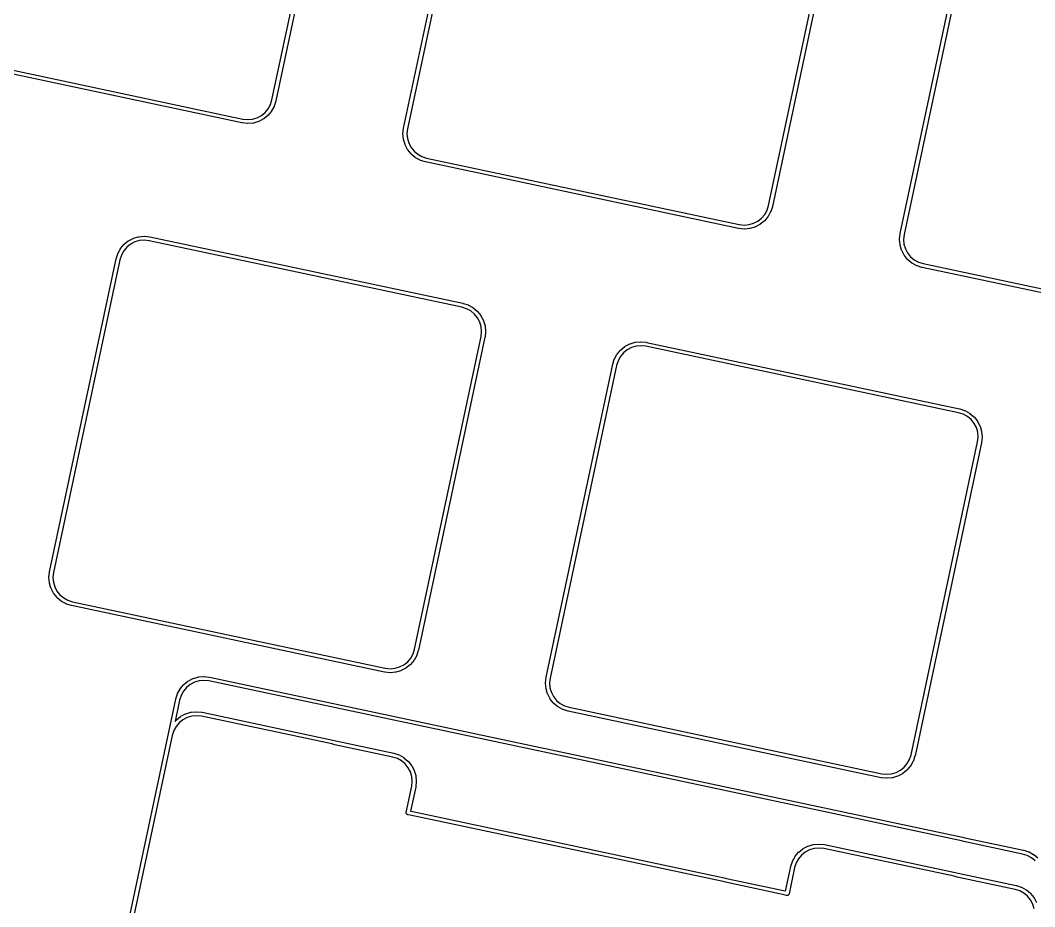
# Model space of a CAD drawing. Extents: x 18 to 369, y 6 to 139.
# Drawn here: x 125.67 to 163.74, y 37.8 to 71.07 of the extents above; entities that cross this region are included whole.
import ezdxf

# ---------------------------------------------------------------- set-up
doc = ezdxf.new("R2010")
doc.units = 0
doc.layers.add('BLACK', color=7, linetype='CONTINUOUS')

msp = doc.modelspace()

# ---------------------------------------------------------------- linework, layer by layer
at = {"layer": 'BLACK', "linetype": 'CONTINUOUS'}
for p, q in [((135.114, 68.0786), (137.608, 79.813)), ((137.756, 79.7851), (135.259, 68.0402)), ((140.052, 67.0214), (142.549, 78.7664)), ((142.694, 78.728), (140.2, 66.9941)), ((153.748, 64.1179), (156.242, 75.852)), ((156.39, 75.8244), (153.893, 64.0795)), ((158.686, 63.0607), (161.183, 74.8056)), ((161.328, 74.7673), (158.834, 63.0334)), ((133.989, 67.215), (122.244, 69.7115)), ((122.282, 69.8567), (134.016, 67.3625)), ((134.972, 67.7449), (135.059, 67.903)), ((135.059, 67.903), (135.114, 68.0786)), ((135.194, 67.8372), (135.1, 67.6662)), ((135.196, 67.8434), (135.194, 67.8372)), ((135.199, 67.8497), (135.196, 67.8434)), ((135.256, 68.0296), (135.199, 67.8507)), ((135.199, 67.8507), (135.199, 67.8507)), ((135.199, 67.8507), (135.199, 67.8506)), ((135.199, 67.8506), (135.199, 67.8497)), ((135.259, 68.0402), (135.256, 68.0296)), ((135.256, 68.0296), (135.256, 68.0296)), ((134.382, 67.359), (134.555, 67.41)), ((134.555, 67.41), (134.715, 67.4936)), ((134.715, 67.4936), (134.856, 67.6066)), ((134.955, 67.4944), (134.803, 67.3721)), ((134.856, 67.6066), (134.972, 67.7449)), ((134.96, 67.4991), (134.955, 67.4944)), ((134.965, 67.5038), (134.96, 67.4991)), ((134.966, 67.5046), (134.965, 67.5038)), ((135.091, 67.6541), (134.966, 67.5046)), ((134.966, 67.5046), (134.966, 67.5046)), ((134.966, 67.5046), (134.966, 67.5046)), ((135.095, 67.6597), (135.091, 67.6541)), ((135.099, 67.6653), (135.095, 67.6597)), ((135.1, 67.6662), (135.099, 67.6653)), ((135.1, 67.6662), (135.1, 67.6662)), ((135.1, 67.6662), (135.1, 67.6662)), ((133.992, 67.2143), (133.989, 67.215)), ((133.989, 67.215), (133.989, 67.215)), ((133.996, 67.2139), (133.992, 67.2143)), ((133.999, 67.2132), (133.996, 67.2139)), ((134, 67.2131), (133.999, 67.2132)), ((134.194, 67.1927), (134, 67.2131)), ((134.016, 67.3625), (134.019, 67.3619)), ((134.019, 67.3619), (134.202, 67.3427)), ((134.201, 67.1927), (134.194, 67.1927)), ((134.207, 67.1925), (134.201, 67.1927)), ((134.202, 67.3427), (134.382, 67.359)), ((134.208, 67.1926), (134.207, 67.1925)), ((134.209, 67.1926), (134.208, 67.1926)), ((134.403, 67.2103), (134.209, 67.1926)), ((134.209, 67.1926), (134.209, 67.1926)), ((134.41, 67.2116), (134.403, 67.2103)), ((134.416, 67.2127), (134.41, 67.2116)), ((134.417, 67.213), (134.416, 67.2127)), ((134.604, 67.2681), (134.417, 67.213)), ((134.417, 67.213), (134.417, 67.213)), ((134.611, 67.2707), (134.604, 67.2681)), ((134.617, 67.2731), (134.611, 67.2707)), ((134.618, 67.2736), (134.617, 67.2731)), ((134.791, 67.364), (134.618, 67.2736)), ((134.618, 67.2736), (134.618, 67.2736)), ((134.618, 67.2736), (134.618, 67.2736)), ((134.797, 67.3678), (134.791, 67.364)), ((134.802, 67.3714), (134.797, 67.3678)), ((134.803, 67.3721), (134.802, 67.3714)), ((134.803, 67.3721), (134.803, 67.3721)), ((134.803, 67.3721), (134.803, 67.3721)), ((140.03, 66.8163), (140.05, 67.0104)), ((140.05, 67.0104), (140.051, 67.0115)), ((140.051, 67.0147), (140.052, 67.0179)), ((140.051, 67.0115), (140.051, 67.0147)), ((140.052, 67.0213), (140.052, 67.0214)), ((140.052, 67.0179), (140.052, 67.0213)), ((140.03, 66.8095), (140.03, 66.8163)), ((140.03, 66.8027), (140.03, 66.8095)), ((140.03, 66.8017), (140.03, 66.8027)), ((140.048, 66.6073), (140.03, 66.8017)), ((140.03, 66.8017), (140.03, 66.8017)), ((140.03, 66.8017), (140.03, 66.8017)), ((140.199, 66.991), (140.18, 66.8079)), ((140.18, 66.8079), (140.196, 66.6282)), ((140.196, 66.6282), (140.247, 66.4551)), ((140.2, 66.9941), (140.199, 66.991)), ((140.2, 66.9941), (140.2, 66.9941)), ((140.049, 66.6006), (140.048, 66.6073)), ((140.05, 66.5939), (140.049, 66.6006)), ((140.05, 66.5929), (140.05, 66.5939)), ((140.106, 66.4057), (140.05, 66.5929)), ((140.05, 66.5929), (140.05, 66.5929)), ((140.05, 66.5929), (140.05, 66.5929)), ((140.108, 66.3994), (140.106, 66.4057)), ((140.111, 66.3931), (140.108, 66.3994)), ((140.111, 66.3921), (140.111, 66.3931)), ((140.201, 66.2192), (140.111, 66.3921)), ((140.111, 66.3921), (140.111, 66.3921)), ((140.111, 66.3921), (140.111, 66.3921)), ((140.247, 66.4551), (140.331, 66.2952)), ((140.331, 66.2952), (140.444, 66.1546)), ((140.205, 66.2135), (140.201, 66.2192)), ((140.209, 66.2078), (140.205, 66.2135)), ((140.209, 66.2069), (140.209, 66.2078)), ((140.332, 66.0548), (140.209, 66.2069)), ((140.209, 66.2069), (140.209, 66.2069)), ((140.209, 66.2069), (140.209, 66.2069)), ((140.336, 66.05), (140.332, 66.0548)), ((140.341, 66.0451), (140.336, 66.05)), ((140.342, 66.0444), (140.341, 66.0451)), ((140.491, 65.9189), (140.342, 66.0444)), ((140.342, 66.0444), (140.342, 66.0444)), ((140.342, 66.0444), (140.342, 66.0444)), ((140.444, 66.1546), (140.582, 66.0386)), ((140.497, 65.9151), (140.491, 65.9189)), ((140.503, 65.9112), (140.497, 65.9151)), ((140.504, 65.9107), (140.503, 65.9112)), ((140.675, 65.8166), (140.504, 65.9107)), ((140.504, 65.9107), (140.504, 65.9107)), ((140.504, 65.9107), (140.504, 65.9107)), ((140.582, 66.0386), (140.74, 65.9516)), ((140.74, 65.9516), (140.916, 65.896)), ((140.916, 65.896), (152.65, 63.4018)), ((140.681, 65.814), (140.675, 65.8166)), ((140.687, 65.8112), (140.681, 65.814)), ((140.688, 65.8109), (140.687, 65.8112)), ((140.874, 65.7519), (140.688, 65.8109)), ((140.688, 65.8109), (140.688, 65.8109)), ((140.688, 65.8109), (140.688, 65.8109)), ((140.874, 65.7518), (140.874, 65.7519)), ((140.878, 65.7508), (140.874, 65.7518)), ((152.622, 63.2543), (140.878, 65.7508)), ((153.692, 63.9423), (153.748, 64.1179)), ((153.89, 64.0689), (153.833, 63.8899)), ((153.893, 64.0795), (153.89, 64.0689)), ((153.89, 64.0689), (153.89, 64.0689)), ((153.349, 63.5329), (153.489, 63.6459)), ((153.489, 63.6459), (153.605, 63.7842)), ((153.725, 63.6934), (153.6, 63.5439)), ((153.605, 63.7842), (153.692, 63.9423)), ((153.729, 63.699), (153.725, 63.6934)), ((153.733, 63.7045), (153.729, 63.699)), ((153.827, 63.8765), (153.733, 63.7055)), ((153.733, 63.7055), (153.733, 63.7045)), ((153.83, 63.8827), (153.827, 63.8765)), ((153.833, 63.8889), (153.83, 63.8827)), ((153.833, 63.8899), (153.833, 63.8899)), ((153.833, 63.8899), (153.833, 63.8899)), ((153.833, 63.8899), (153.833, 63.8889)), ((152.623, 63.2543), (152.622, 63.2543)), ((152.626, 63.2536), (152.623, 63.2543)), ((152.629, 63.2532), (152.626, 63.2536)), ((152.632, 63.2525), (152.629, 63.2532)), ((152.633, 63.2524), (152.632, 63.2525)), ((152.828, 63.232), (152.633, 63.2524)), ((152.65, 63.4018), (152.653, 63.4012)), ((152.653, 63.4012), (152.836, 63.3819)), ((152.834, 63.2319), (152.828, 63.232)), ((152.841, 63.2318), (152.834, 63.2319)), ((152.836, 63.3819), (153.016, 63.3983)), ((152.842, 63.2319), (152.841, 63.2318)), ((153.037, 63.2496), (152.842, 63.2319)), ((152.842, 63.2319), (152.842, 63.2319)), ((152.842, 63.2319), (152.842, 63.2319)), ((153.016, 63.3983), (153.189, 63.4492)), ((153.043, 63.2509), (153.037, 63.2496)), ((153.05, 63.252), (153.043, 63.2509)), ((153.051, 63.2523), (153.05, 63.252)), ((153.238, 63.3074), (153.051, 63.2523)), ((153.051, 63.2523), (153.051, 63.2523)), ((153.189, 63.4492), (153.349, 63.5329)), ((153.245, 63.31), (153.238, 63.3074)), ((153.251, 63.3124), (153.245, 63.31)), ((153.252, 63.3129), (153.251, 63.3124)), ((153.425, 63.4033), (153.252, 63.3129)), ((153.252, 63.3129), (153.252, 63.3129)), ((153.252, 63.3129), (153.252, 63.3129)), ((153.43, 63.407), (153.425, 63.4033)), ((153.436, 63.4107), (153.43, 63.407)), ((153.437, 63.4113), (153.436, 63.4107)), ((153.589, 63.5336), (153.437, 63.4113)), ((153.437, 63.4113), (153.437, 63.4113)), ((153.437, 63.4113), (153.437, 63.4113)), ((153.594, 63.5384), (153.589, 63.5336)), ((153.599, 63.5431), (153.594, 63.5384)), ((153.6, 63.5439), (153.599, 63.5431)), ((153.6, 63.5439), (153.6, 63.5439)), ((153.6, 63.5439), (153.6, 63.5439)), ((129.734, 62.7932), (129.907, 62.8836)), ((129.907, 62.8841), (129.914, 62.8866)), ((129.907, 62.8836), (129.907, 62.8841)), ((129.907, 62.8836), (129.907, 62.8836)), ((129.907, 62.8836), (129.907, 62.8836)), ((129.914, 62.8866), (129.92, 62.8891)), ((129.92, 62.8891), (130.107, 62.9442)), ((130.107, 62.9442), (130.108, 62.9445)), ((130.107, 62.9442), (130.107, 62.9442)), ((130.108, 62.9445), (130.115, 62.9457)), ((130.115, 62.9457), (130.122, 62.947)), ((130.122, 62.947), (130.316, 62.9647)), ((130.322, 62.8146), (130.143, 62.7983)), ((130.316, 62.9647), (130.316, 62.9647)), ((130.316, 62.9647), (130.316, 62.9647)), ((130.316, 62.9647), (130.317, 62.9647)), ((130.317, 62.9647), (130.324, 62.9646)), ((130.505, 62.7954), (130.322, 62.8146)), ((130.324, 62.9646), (130.331, 62.9646)), ((130.331, 62.9646), (130.525, 62.9442)), ((130.525, 62.9442), (130.526, 62.944)), ((130.526, 62.944), (130.529, 62.9433)), ((130.529, 62.9433), (130.532, 62.943)), ((130.532, 62.943), (130.536, 62.9423)), ((130.536, 62.9423), (130.536, 62.9423)), ((130.536, 62.9423), (142.281, 60.4458)), ((158.664, 62.8556), (158.684, 63.0497)), ((158.664, 62.8488), (158.664, 62.8556)), ((158.664, 62.842), (158.664, 62.8488)), ((158.664, 62.841), (158.664, 62.842)), ((158.681, 62.6466), (158.664, 62.841)), ((158.664, 62.841), (158.664, 62.841)), ((158.664, 62.841), (158.664, 62.841)), ((158.684, 63.0507), (158.685, 63.0539)), ((158.684, 63.0497), (158.684, 63.0507)), ((158.685, 63.0572), (158.686, 63.0606)), ((158.685, 63.0539), (158.685, 63.0572)), ((158.686, 63.0606), (158.686, 63.0607)), ((158.833, 63.0302), (158.814, 62.8472)), ((158.814, 62.8472), (158.83, 62.6675)), ((158.834, 63.0334), (158.833, 63.0302)), ((158.834, 63.0334), (158.834, 63.0334)), ((129.331, 62.3201), (129.425, 62.4911)), ((129.425, 62.4911), (129.426, 62.492)), ((129.426, 62.492), (129.429, 62.4976)), ((129.429, 62.4976), (129.433, 62.5032)), ((129.433, 62.5032), (129.559, 62.6527)), ((129.669, 62.5506), (129.553, 62.4124)), ((129.559, 62.6535), (129.564, 62.6581)), ((129.559, 62.6527), (129.559, 62.6535)), ((129.564, 62.6581), (129.569, 62.6629)), ((129.569, 62.6629), (129.721, 62.7852)), ((129.81, 62.6637), (129.669, 62.5506)), ((129.721, 62.7852), (129.722, 62.7859)), ((129.721, 62.7852), (129.721, 62.7852)), ((129.721, 62.7852), (129.721, 62.7852)), ((129.722, 62.7859), (129.728, 62.7895)), ((129.728, 62.7895), (129.734, 62.7932)), ((129.969, 62.7473), (129.81, 62.6637)), ((130.143, 62.7983), (129.969, 62.7473)), ((130.508, 62.7947), (130.505, 62.7954)), ((142.242, 60.3006), (130.508, 62.7947)), ((158.683, 62.6399), (158.681, 62.6466)), ((158.684, 62.6332), (158.683, 62.6399)), ((158.684, 62.6322), (158.684, 62.6332)), ((158.739, 62.445), (158.684, 62.6322)), ((158.684, 62.6322), (158.684, 62.6322)), ((158.684, 62.6322), (158.684, 62.6322)), ((158.742, 62.4387), (158.739, 62.445)), ((158.744, 62.4324), (158.742, 62.4387)), ((158.745, 62.4314), (158.744, 62.4324)), ((158.835, 62.2585), (158.745, 62.4314)), ((158.745, 62.4314), (158.745, 62.4314)), ((158.745, 62.4314), (158.745, 62.4314)), ((158.83, 62.6675), (158.881, 62.4944)), ((158.881, 62.4944), (158.965, 62.3345)), ((126.769, 50.3721), (129.265, 62.1171)), ((129.41, 62.0788), (126.916, 50.3448)), ((129.265, 62.1171), (129.266, 62.1205)), ((129.266, 62.1206), (129.325, 62.3066)), ((129.266, 62.1205), (129.266, 62.1206)), ((129.325, 62.3066), (129.326, 62.3076)), ((129.325, 62.3066), (129.325, 62.3066)), ((129.325, 62.3066), (129.325, 62.3066)), ((129.326, 62.3076), (129.328, 62.3138)), ((129.328, 62.3138), (129.331, 62.3201)), ((129.466, 62.2542), (129.41, 62.0788)), ((129.553, 62.4124), (129.466, 62.2542)), ((158.839, 62.2528), (158.835, 62.2585)), ((158.842, 62.247), (158.839, 62.2528)), ((158.843, 62.2462), (158.842, 62.247)), ((158.965, 62.0941), (158.843, 62.2462)), ((158.843, 62.2462), (158.843, 62.2462)), ((158.843, 62.2462), (158.843, 62.2462)), ((158.965, 62.3345), (159.078, 62.1938)), ((158.97, 62.0893), (158.965, 62.0941)), ((158.975, 62.0843), (158.97, 62.0893)), ((158.976, 62.0837), (158.975, 62.0843)), ((159.125, 61.9582), (158.976, 62.0837)), ((159.078, 62.1938), (159.216, 62.0778)), ((159.216, 62.0778), (159.374, 61.9909)), ((159.131, 61.9544), (159.125, 61.9582)), ((159.136, 61.9505), (159.131, 61.9544)), ((159.137, 61.9499), (159.136, 61.9505)), ((159.308, 61.8559), (159.137, 61.9499)), ((159.137, 61.9499), (159.137, 61.9499)), ((159.137, 61.9499), (159.137, 61.9499)), ((159.315, 61.8532), (159.308, 61.8559)), ((159.321, 61.8505), (159.315, 61.8532)), ((159.322, 61.8502), (159.321, 61.8505)), ((159.501, 61.7934), (159.322, 61.8502)), ((159.322, 61.8502), (159.322, 61.8502)), ((159.322, 61.8502), (159.322, 61.8502)), ((159.374, 61.9909), (159.55, 61.9352)), ((159.511, 61.79), (159.501, 61.7934)), ((159.501, 61.7934), (159.501, 61.7934)), ((171.256, 59.2936), (159.511, 61.79)), ((159.55, 61.9352), (171.284, 59.441)), ((142.418, 60.2449), (142.242, 60.3006)), ((142.281, 60.4458), (142.29, 60.4427)), ((142.29, 60.4427), (142.47, 60.3857)), ((142.576, 60.158), (142.418, 60.2449)), ((142.47, 60.3857), (142.47, 60.3857)), ((142.47, 60.3857), (142.47, 60.3857)), ((142.47, 60.3857), (142.471, 60.3853)), ((142.471, 60.3853), (142.477, 60.3826)), ((142.477, 60.3826), (142.484, 60.3799)), ((142.484, 60.3799), (142.655, 60.2859)), ((142.714, 60.042), (142.576, 60.158)), ((142.655, 60.2859), (142.656, 60.2854)), ((142.656, 60.2854), (142.661, 60.2814)), ((142.661, 60.2814), (142.667, 60.2776)), ((142.667, 60.2776), (142.816, 60.1522)), ((142.816, 60.1522), (142.816, 60.1522)), ((142.816, 60.1522), (142.816, 60.1522)), ((142.816, 60.1522), (142.817, 60.1515)), ((142.817, 60.1515), (142.822, 60.1465)), ((142.822, 60.1465), (142.827, 60.1417)), ((142.827, 59.9013), (142.714, 60.042)), ((142.827, 60.1417), (142.949, 59.9896)), ((142.911, 59.7414), (142.827, 59.9013)), ((142.949, 59.9896), (142.949, 59.9896)), ((142.949, 59.9896), (142.949, 59.9896)), ((142.949, 59.9896), (142.95, 59.9888)), ((142.95, 59.9888), (142.953, 59.983)), ((142.953, 59.983), (142.957, 59.9774)), ((142.957, 59.9774), (143.047, 59.8044)), ((143.047, 59.8044), (143.047, 59.8044)), ((143.047, 59.8044), (143.047, 59.8044)), ((143.047, 59.8044), (143.048, 59.8035)), ((143.048, 59.8035), (143.05, 59.7972)), ((143.05, 59.7972), (143.053, 59.7908)), ((143.053, 59.7908), (143.108, 59.6036)), ((142.962, 59.5683), (142.911, 59.7414)), ((142.959, 59.2056), (142.978, 59.3886)), ((142.978, 59.3886), (142.962, 59.5683)), ((143.108, 59.6036), (143.108, 59.6036)), ((143.108, 59.6036), (143.108, 59.6036)), ((143.108, 59.6036), (143.108, 59.6026)), ((143.108, 59.6026), (143.109, 59.5959)), ((143.109, 59.5959), (143.111, 59.5892)), ((143.111, 59.5892), (143.128, 59.3949)), ((143.128, 59.3949), (143.128, 59.3949)), ((143.128, 59.3949), (143.128, 59.3948)), ((143.128, 59.3948), (143.128, 59.3938)), ((143.128, 59.3938), (143.128, 59.387)), ((143.128, 59.387), (143.128, 59.3802)), ((140.464, 47.4687), (142.958, 59.2027)), ((143.106, 59.1751), (140.609, 47.4302)), ((142.958, 59.2027), (142.959, 59.2056)), ((143.107, 59.1786), (143.106, 59.1753)), ((143.106, 59.1753), (143.106, 59.1751)), ((143.108, 59.1851), (143.107, 59.1819)), ((143.107, 59.1819), (143.107, 59.1786)), ((143.128, 59.3802), (143.108, 59.1861)), ((143.108, 59.1861), (143.108, 59.1851)), ((148.755, 58.9862), (148.95, 59.0039)), ((148.95, 59.0039), (148.951, 59.004)), ((148.95, 59.0039), (148.95, 59.0039)), ((148.95, 59.0039), (148.95, 59.0039)), ((148.951, 59.004), (148.958, 59.0039)), ((148.958, 59.0039), (148.964, 59.0038)), ((148.964, 59.0038), (149.158, 58.9834)), ((148.067, 58.5424), (148.192, 58.6919)), ((148.192, 58.6919), (148.193, 58.6927)), ((148.193, 58.6927), (148.198, 58.6974)), ((148.198, 58.6974), (148.203, 58.7022)), ((148.203, 58.7022), (148.355, 58.8245)), ((148.443, 58.703), (148.303, 58.5899)), ((148.355, 58.8245), (148.356, 58.8251)), ((148.355, 58.8245), (148.355, 58.8245)), ((148.355, 58.8245), (148.355, 58.8245)), ((148.356, 58.8251), (148.362, 58.8288)), ((148.362, 58.8288), (148.367, 58.8325)), ((148.367, 58.8325), (148.54, 58.9229)), ((148.603, 58.7866), (148.443, 58.703)), ((148.54, 58.9229), (148.541, 58.9234)), ((148.541, 58.9234), (148.548, 58.9259)), ((148.548, 58.9259), (148.554, 58.9284)), ((148.554, 58.9284), (148.741, 58.9835)), ((148.776, 58.8375), (148.603, 58.7866)), ((148.741, 58.9835), (148.742, 58.9838)), ((148.742, 58.9838), (148.749, 58.985)), ((148.749, 58.985), (148.755, 58.9862)), ((148.956, 58.8539), (148.776, 58.8375)), ((149.139, 58.8347), (148.956, 58.8539)), ((149.142, 58.834), (149.139, 58.8347)), ((160.876, 56.3399), (149.142, 58.834)), ((149.158, 58.9834), (149.16, 58.9833)), ((149.16, 58.9833), (149.163, 58.9826)), ((149.163, 58.9826), (149.166, 58.9823)), ((149.166, 58.9823), (149.169, 58.9816)), ((149.169, 58.9816), (149.169, 58.9815)), ((149.169, 58.9815), (160.914, 56.4851)), ((147.902, 58.167), (147.959, 58.3459)), ((147.959, 58.3469), (147.962, 58.3531)), ((147.959, 58.3459), (147.959, 58.3469)), ((147.959, 58.3459), (147.959, 58.3459)), ((147.959, 58.3459), (147.959, 58.3459)), ((147.962, 58.3531), (147.965, 58.3593)), ((147.965, 58.3593), (148.059, 58.5304)), ((148.1, 58.2935), (148.044, 58.1179)), ((148.059, 58.5313), (148.063, 58.5368)), ((148.059, 58.5304), (148.059, 58.5313)), ((148.059, 58.5304), (148.059, 58.5304)), ((148.059, 58.5304), (148.059, 58.5304)), ((148.063, 58.5368), (148.067, 58.5424)), ((148.187, 58.4517), (148.1, 58.2935)), ((148.303, 58.5899), (148.187, 58.4517)), ((145.402, 46.4114), (147.899, 58.1564)), ((148.044, 58.1179), (145.55, 46.3841)), ((147.899, 58.1564), (147.902, 58.1669)), ((147.902, 58.1669), (147.902, 58.167)), ((161.052, 56.2842), (160.876, 56.3399)), ((160.914, 56.4851), (160.925, 56.4817)), ((160.925, 56.4817), (160.925, 56.4817)), ((160.925, 56.4817), (161.104, 56.425)), ((161.104, 56.425), (161.105, 56.4246)), ((161.105, 56.4246), (161.111, 56.4219)), ((161.111, 56.4219), (161.117, 56.4192)), ((161.117, 56.4192), (161.288, 56.3252)), ((161.21, 56.1973), (161.052, 56.2842)), ((161.348, 56.0813), (161.21, 56.1973)), ((161.288, 56.3252), (161.288, 56.3252)), ((161.288, 56.3252), (161.288, 56.3252)), ((161.288, 56.3252), (161.289, 56.3247)), ((161.289, 56.3247), (161.295, 56.3208)), ((161.295, 56.3208), (161.301, 56.3169)), ((161.301, 56.3169), (161.45, 56.1914)), ((161.461, 55.9406), (161.348, 56.0813)), ((161.45, 56.1914), (161.451, 56.1908)), ((161.451, 56.1908), (161.456, 56.1859)), ((161.456, 56.1859), (161.46, 56.181)), ((161.46, 56.181), (161.583, 56.0289)), ((161.583, 56.0289), (161.583, 56.0289)), ((161.583, 56.0289), (161.583, 56.0289)), ((161.583, 56.0289), (161.583, 56.0281)), ((161.583, 56.0281), (161.587, 56.0223)), ((161.587, 56.0223), (161.591, 56.0166)), ((161.591, 56.0166), (161.681, 55.8437)), ((161.545, 55.7807), (161.461, 55.9406)), ((161.596, 55.6076), (161.545, 55.7807)), ((161.612, 55.4279), (161.596, 55.6076)), ((161.681, 55.8437), (161.681, 55.8437)), ((161.681, 55.8437), (161.681, 55.8437)), ((161.681, 55.8437), (161.681, 55.8428)), ((161.681, 55.8428), (161.684, 55.8364)), ((161.684, 55.8364), (161.686, 55.8301)), ((161.686, 55.8301), (161.742, 55.6429)), ((161.742, 55.6429), (161.742, 55.6429)), ((161.742, 55.6429), (161.742, 55.6429)), ((161.742, 55.6429), (161.742, 55.6419)), ((161.742, 55.6419), (161.743, 55.6352)), ((161.743, 55.6352), (161.744, 55.6285)), ((161.744, 55.6285), (161.762, 55.4342)), ((159.098, 43.5078), (161.592, 55.242)), ((161.74, 55.2144), (159.243, 43.4695)), ((161.592, 55.242), (161.593, 55.2449)), ((161.593, 55.2449), (161.612, 55.4279)), ((161.741, 55.2212), (161.74, 55.2179)), ((161.74, 55.2179), (161.74, 55.2145)), ((161.74, 55.2145), (161.74, 55.2144)), ((161.742, 55.2254), (161.741, 55.2244)), ((161.741, 55.2244), (161.741, 55.2212)), ((161.762, 55.4195), (161.742, 55.2254)), ((161.762, 55.4342), (161.762, 55.4341)), ((161.762, 55.4341), (161.762, 55.4341)), ((161.762, 55.4341), (161.762, 55.4331)), ((161.762, 55.4331), (161.762, 55.4263)), ((161.762, 55.4263), (161.762, 55.4195)), ((126.746, 50.167), (126.767, 50.3611)), ((126.767, 50.3622), (126.768, 50.3654)), ((126.767, 50.3611), (126.767, 50.3622)), ((126.768, 50.3686), (126.769, 50.372)), ((126.768, 50.3654), (126.768, 50.3686)), ((126.769, 50.372), (126.769, 50.3721)), ((126.916, 50.3417), (126.896, 50.1587)), ((126.916, 50.3448), (126.916, 50.3448)), ((126.916, 50.3448), (126.916, 50.3417)), ((126.746, 50.1602), (126.746, 50.167)), ((126.746, 50.1534), (126.746, 50.1602)), ((126.746, 50.1524), (126.746, 50.1534)), ((126.764, 49.958), (126.746, 50.1524)), ((126.746, 50.1524), (126.746, 50.1524)), ((126.746, 50.1524), (126.746, 50.1524)), ((126.765, 49.9514), (126.764, 49.958)), ((126.766, 49.9447), (126.765, 49.9514)), ((126.767, 49.9437), (126.766, 49.9447)), ((126.822, 49.7564), (126.767, 49.9437)), ((126.896, 50.1587), (126.913, 49.979)), ((126.913, 49.979), (126.964, 49.8058)), ((126.824, 49.7501), (126.822, 49.7564)), ((126.827, 49.7438), (126.824, 49.7501)), ((126.827, 49.7429), (126.827, 49.7438)), ((126.918, 49.5699), (126.827, 49.7429)), ((126.827, 49.7429), (126.827, 49.7429)), ((126.827, 49.7429), (126.827, 49.7429)), ((126.921, 49.5642), (126.918, 49.5699)), ((126.925, 49.5585), (126.921, 49.5642)), ((126.926, 49.5577), (126.925, 49.5585)), ((126.926, 49.5576), (126.926, 49.5577)), ((126.926, 49.5577), (126.926, 49.5577)), ((127.048, 49.4056), (126.926, 49.5576)), ((126.964, 49.8058), (127.047, 49.6459)), ((127.047, 49.6459), (127.16, 49.5053)), ((127.16, 49.5053), (127.299, 49.3893)), ((127.053, 49.4007), (127.048, 49.4056)), ((127.057, 49.3958), (127.053, 49.4007)), ((127.058, 49.3951), (127.057, 49.3958)), ((127.208, 49.2696), (127.058, 49.3951)), ((127.058, 49.3951), (127.058, 49.3951)), ((127.058, 49.3951), (127.058, 49.3951)), ((127.213, 49.2658), (127.208, 49.2696)), ((127.219, 49.2619), (127.213, 49.2658)), ((127.22, 49.2614), (127.219, 49.2619)), ((127.391, 49.1674), (127.22, 49.2614)), ((127.22, 49.2614), (127.22, 49.2614)), ((127.22, 49.2614), (127.22, 49.2614)), ((127.299, 49.3893), (127.457, 49.3023)), ((127.397, 49.1647), (127.391, 49.1674)), ((127.403, 49.1619), (127.397, 49.1647)), ((127.404, 49.1616), (127.403, 49.1619)), ((127.59, 49.1026), (127.404, 49.1616)), ((127.404, 49.1616), (127.404, 49.1616)), ((127.404, 49.1616), (127.404, 49.1616)), ((127.457, 49.3023), (127.632, 49.2467)), ((127.632, 49.2467), (139.366, 46.7525)), ((127.594, 49.1015), (127.59, 49.1026)), ((127.59, 49.1026), (127.59, 49.1026)), ((139.339, 46.605), (127.594, 49.1015)), ((140.322, 47.1349), (140.409, 47.293)), ((140.409, 47.293), (140.464, 47.4687)), ((140.544, 47.2272), (140.45, 47.0562)), ((140.546, 47.2335), (140.544, 47.2272)), ((140.549, 47.2397), (140.546, 47.2335)), ((140.606, 47.4196), (140.549, 47.2407)), ((140.549, 47.2407), (140.549, 47.2407)), ((140.549, 47.2407), (140.549, 47.2406)), ((140.549, 47.2406), (140.549, 47.2397)), ((140.609, 47.4302), (140.606, 47.4196)), ((140.606, 47.4196), (140.606, 47.4196)), ((139.905, 46.8), (140.065, 46.8836)), ((140.065, 46.8836), (140.206, 46.9967)), ((140.305, 46.8844), (140.153, 46.7621)), ((140.206, 46.9967), (140.322, 47.1349)), ((140.31, 46.8891), (140.305, 46.8844)), ((140.315, 46.8938), (140.31, 46.8891)), ((140.316, 46.8946), (140.315, 46.8938)), ((140.441, 47.0441), (140.316, 46.8946)), ((140.316, 46.8946), (140.316, 46.8946)), ((140.316, 46.8946), (140.316, 46.8946)), ((140.445, 47.0497), (140.441, 47.0441)), ((140.449, 47.0553), (140.445, 47.0497)), ((140.45, 47.0562), (140.449, 47.0553)), ((140.45, 47.0562), (140.45, 47.0562)), ((140.45, 47.0562), (140.45, 47.0562)), ((132.36, 46.4254), (132.555, 46.443)), ((132.555, 46.443), (132.556, 46.4431)), ((132.555, 46.443), (132.555, 46.443)), ((132.555, 46.443), (132.555, 46.443)), ((132.556, 46.4431), (132.563, 46.443)), ((132.563, 46.443), (132.569, 46.4429)), ((132.569, 46.4429), (132.764, 46.4225)), ((139.342, 46.6043), (139.339, 46.605)), ((139.339, 46.605), (139.339, 46.605)), ((139.346, 46.6039), (139.342, 46.6043)), ((139.349, 46.6032), (139.346, 46.6039)), ((139.35, 46.6031), (139.349, 46.6032)), ((139.544, 46.5827), (139.35, 46.6031)), ((139.366, 46.7525), (139.369, 46.7519)), ((139.369, 46.7519), (139.552, 46.7327)), ((139.551, 46.5827), (139.544, 46.5827)), ((139.557, 46.5825), (139.551, 46.5827)), ((139.552, 46.7327), (139.732, 46.749)), ((139.559, 46.5826), (139.557, 46.5825)), ((139.753, 46.6003), (139.559, 46.5826)), ((139.559, 46.5826), (139.559, 46.5826)), ((139.559, 46.5826), (139.559, 46.5826)), ((139.732, 46.749), (139.905, 46.8)), ((139.76, 46.6016), (139.753, 46.6003)), ((139.766, 46.6028), (139.76, 46.6016)), ((139.767, 46.603), (139.766, 46.6028)), ((139.954, 46.6581), (139.767, 46.603)), ((139.767, 46.603), (139.767, 46.603)), ((139.767, 46.603), (139.767, 46.603)), ((139.961, 46.6607), (139.954, 46.6581)), ((139.967, 46.6632), (139.961, 46.6607)), ((139.968, 46.6636), (139.967, 46.6632)), ((140.141, 46.7541), (139.968, 46.6636)), ((139.968, 46.6636), (139.968, 46.6636)), ((139.968, 46.6636), (139.968, 46.6636)), ((140.147, 46.7578), (140.141, 46.7541)), ((140.152, 46.7614), (140.147, 46.7578)), ((140.153, 46.7621), (140.152, 46.7614)), ((140.153, 46.7621), (140.153, 46.7621)), ((140.153, 46.7621), (140.153, 46.7621)), ((131.672, 45.9816), (131.797, 46.1311)), ((131.797, 46.1311), (131.798, 46.1319)), ((131.798, 46.1319), (131.803, 46.1365)), ((131.803, 46.1365), (131.808, 46.1413)), ((131.808, 46.1413), (131.96, 46.2636)), ((132.048, 46.1421), (131.908, 46.029)), ((131.96, 46.2636), (131.961, 46.2642)), ((131.961, 46.2642), (131.967, 46.2679)), ((131.967, 46.2679), (131.972, 46.2716)), ((131.972, 46.2716), (132.145, 46.362)), ((132.208, 46.2257), (132.048, 46.1421)), ((132.145, 46.362), (132.146, 46.3625)), ((132.146, 46.3625), (132.153, 46.365)), ((132.153, 46.365), (132.159, 46.3675)), ((132.159, 46.3675), (132.346, 46.4226)), ((132.381, 46.2766), (132.208, 46.2257)), ((132.346, 46.4226), (132.347, 46.4229)), ((132.346, 46.4226), (132.346, 46.4226)), ((132.346, 46.4226), (132.346, 46.4226)), ((132.347, 46.4229), (132.354, 46.4241)), ((132.354, 46.4241), (132.36, 46.4254)), ((132.561, 46.293), (132.381, 46.2766)), ((132.744, 46.2738), (132.561, 46.293)), ((132.747, 46.2731), (132.744, 46.2738)), ((160.99, 40.2699), (132.747, 46.2731)), ((132.747, 46.2731), (132.747, 46.2731)), ((132.764, 46.4225), (132.765, 46.4224)), ((132.765, 46.4224), (132.768, 46.4217)), ((132.768, 46.4217), (132.771, 46.4214)), ((132.771, 46.4214), (132.774, 46.4207)), ((132.774, 46.4207), (132.775, 46.4207)), ((132.775, 46.4207), (161.027, 40.4155)), ((145.38, 46.2063), (145.4, 46.4004)), ((145.38, 46.1995), (145.38, 46.2063)), ((145.38, 46.1927), (145.38, 46.1995)), ((145.38, 46.1917), (145.38, 46.1927)), ((145.398, 45.9973), (145.38, 46.1917)), ((145.38, 46.1917), (145.38, 46.1917)), ((145.38, 46.1917), (145.38, 46.1917)), ((145.4, 46.4004), (145.401, 46.4015)), ((145.401, 46.4047), (145.402, 46.4079)), ((145.401, 46.4015), (145.401, 46.4047)), ((145.402, 46.4113), (145.402, 46.4114)), ((145.402, 46.4079), (145.402, 46.4113)), ((145.549, 46.381), (145.53, 46.198)), ((145.53, 46.198), (145.546, 46.0182)), ((145.55, 46.3841), (145.549, 46.381)), ((145.55, 46.3841), (145.55, 46.3841)), ((131.507, 45.6061), (131.564, 45.785)), ((131.564, 45.786), (131.567, 45.7922)), ((131.564, 45.785), (131.564, 45.786)), ((131.564, 45.785), (131.564, 45.785)), ((131.564, 45.785), (131.564, 45.785)), ((131.567, 45.7922), (131.57, 45.7984)), ((131.57, 45.7984), (131.664, 45.9695)), ((131.705, 45.7326), (131.649, 45.5571)), ((131.664, 45.9704), (131.668, 45.9759)), ((131.664, 45.9695), (131.664, 45.9704)), ((131.664, 45.9695), (131.664, 45.9695)), ((131.664, 45.9695), (131.664, 45.9695)), ((131.668, 45.9759), (131.672, 45.9816)), ((131.792, 45.8908), (131.705, 45.7326)), ((131.908, 46.029), (131.792, 45.8908)), ((145.399, 45.9907), (145.398, 45.9973)), ((145.4, 45.984), (145.399, 45.9907)), ((145.4, 45.9829), (145.4, 45.984)), ((145.455, 45.7957), (145.4, 45.9829)), ((145.458, 45.7894), (145.455, 45.7957)), ((145.461, 45.7831), (145.458, 45.7894)), ((145.461, 45.7822), (145.461, 45.7831)), ((145.461, 45.7821), (145.461, 45.7822)), ((145.551, 45.6092), (145.461, 45.7821)), ((145.461, 45.7821), (145.461, 45.7821)), ((145.546, 46.0182), (145.597, 45.8451)), ((145.597, 45.8451), (145.681, 45.6852)), ((145.681, 45.6852), (145.794, 45.5446)), ((127.98, 29.0185), (131.504, 45.5955)), ((131.649, 45.5571), (131.479, 44.7569)), ((131.504, 45.5955), (131.507, 45.606)), ((131.507, 45.606), (131.507, 45.6061)), ((145.555, 45.6035), (145.551, 45.6092)), ((145.559, 45.5978), (145.555, 45.6035)), ((145.559, 45.5969), (145.559, 45.5978)), ((145.682, 45.4448), (145.559, 45.5969)), ((145.559, 45.5969), (145.559, 45.5969)), ((145.559, 45.5969), (145.559, 45.5969)), ((145.686, 45.44), (145.682, 45.4448)), ((145.691, 45.4351), (145.686, 45.44)), ((145.692, 45.4344), (145.691, 45.4351)), ((145.841, 45.3089), (145.692, 45.4344)), ((145.692, 45.4344), (145.692, 45.4344)), ((145.692, 45.4344), (145.692, 45.4344)), ((145.794, 45.5446), (145.932, 45.4286)), ((145.847, 45.3051), (145.841, 45.3089)), ((145.853, 45.3012), (145.847, 45.3051)), ((145.854, 45.3007), (145.853, 45.3012)), ((146.025, 45.2066), (145.854, 45.3007)), ((145.932, 45.4286), (146.09, 45.3416)), ((146.09, 45.3416), (146.266, 45.286)), ((131.532, 44.8175), (131.684, 44.9398)), ((131.684, 44.9398), (131.685, 44.9404)), ((131.684, 44.9398), (131.684, 44.9398)), ((131.684, 44.9398), (131.684, 44.9398)), ((131.685, 44.9404), (131.69, 44.9441)), ((131.69, 44.9441), (131.696, 44.9478)), ((131.696, 44.9478), (131.869, 45.0382)), ((131.869, 45.0382), (131.87, 45.0387)), ((131.869, 45.0382), (131.869, 45.0382)), ((131.869, 45.0382), (131.869, 45.0382)), ((131.87, 45.0387), (131.876, 45.0411)), ((131.876, 45.0411), (131.883, 45.0437)), ((131.883, 45.0437), (132.07, 45.0988)), ((132.105, 44.9528), (131.932, 44.9019)), ((132.07, 45.0988), (132.071, 45.0991)), ((132.07, 45.0988), (132.07, 45.0988)), ((132.07, 45.0988), (132.07, 45.0988)), ((132.071, 45.0991), (132.077, 45.1003)), ((132.077, 45.1003), (132.084, 45.1015)), ((132.084, 45.1015), (132.279, 45.1192)), ((132.285, 44.9692), (132.105, 44.9528)), ((132.279, 45.1192), (132.28, 45.1193)), ((132.279, 45.1192), (132.279, 45.1192)), ((132.279, 45.1192), (132.279, 45.1192)), ((132.28, 45.1193), (132.286, 45.1192)), ((132.468, 44.9499), (132.285, 44.9692)), ((132.286, 45.1192), (132.293, 45.1191)), ((132.293, 45.1191), (132.487, 45.0987)), ((132.471, 44.9493), (132.468, 44.9499)), ((137.359, 43.9102), (132.471, 44.9493)), ((132.487, 45.0987), (132.488, 45.0986)), ((132.488, 45.0986), (132.492, 45.0979)), ((132.492, 45.0979), (132.495, 45.0975)), ((132.495, 45.0975), (132.498, 45.0968)), ((132.498, 45.0968), (132.498, 45.0968)), ((132.498, 45.0968), (137.396, 44.0557)), ((146.031, 45.204), (146.025, 45.2066)), ((146.037, 45.2012), (146.031, 45.204)), ((146.038, 45.2009), (146.037, 45.2012)), ((146.224, 45.1419), (146.038, 45.2009)), ((146.038, 45.2009), (146.038, 45.2009)), ((146.038, 45.2009), (146.038, 45.2009)), ((146.224, 45.1418), (146.224, 45.1419)), ((146.228, 45.1408), (146.224, 45.1418)), ((157.972, 42.6443), (146.228, 45.1408)), ((146.266, 45.286), (158, 42.7918)), ((131.515, 44.5669), (131.428, 44.4088)), ((131.479, 44.7569), (131.521, 44.8072)), ((131.631, 44.7052), (131.515, 44.5669)), ((131.521, 44.8072), (131.522, 44.808)), ((131.521, 44.8072), (131.521, 44.8072)), ((131.521, 44.8072), (131.521, 44.8072)), ((131.522, 44.808), (131.527, 44.8127)), ((131.527, 44.8127), (131.532, 44.8175)), ((131.772, 44.8183), (131.631, 44.7052)), ((131.932, 44.9019), (131.772, 44.8183)), ((131.373, 44.2333), (128.671, 31.5212)), ((131.428, 44.4088), (131.373, 44.2333)), ((137.471, 43.8795), (137.359, 43.9102)), ((137.396, 44.0557), (137.398, 44.055)), ((137.398, 44.055), (137.51, 44.0243)), ((137.473, 43.8788), (137.471, 43.8795)), ((139.644, 43.4174), (137.473, 43.8788)), ((137.51, 44.0243), (139.682, 43.5626)), ((139.819, 43.3617), (139.644, 43.4174)), ((139.682, 43.5626), (139.689, 43.5605)), ((139.689, 43.5605), (139.872, 43.5024)), ((139.872, 43.5024), (139.872, 43.5024)), ((139.872, 43.5024), (139.872, 43.5024)), ((139.872, 43.5024), (139.873, 43.5021)), ((139.873, 43.5021), (139.879, 43.4993)), ((139.879, 43.4993), (139.885, 43.4967)), ((139.885, 43.4967), (140.056, 43.4026)), ((140.056, 43.4026), (140.056, 43.4026)), ((140.056, 43.4026), (140.056, 43.4026)), ((140.056, 43.4026), (140.057, 43.4021)), ((140.057, 43.4021), (140.063, 43.3982)), ((140.063, 43.3982), (140.068, 43.3944)), ((140.068, 43.3944), (140.218, 43.2689)), ((159.042, 43.3323), (159.098, 43.5078)), ((159.242, 43.466), (159.183, 43.28)), ((159.243, 43.4695), (159.242, 43.466)), ((159.242, 43.466), (159.242, 43.466)), ((139.978, 43.2747), (139.819, 43.3617)), ((140.116, 43.1587), (139.978, 43.2747)), ((140.229, 43.0181), (140.116, 43.1587)), ((140.218, 43.2689), (140.218, 43.2689)), ((140.218, 43.2689), (140.218, 43.2689)), ((140.218, 43.2689), (140.219, 43.2682)), ((140.219, 43.2682), (140.223, 43.2633)), ((140.223, 43.2633), (140.228, 43.2585)), ((140.228, 43.2585), (140.35, 43.1064)), ((140.312, 42.8582), (140.229, 43.0181)), ((140.35, 43.1064), (140.35, 43.1064)), ((140.35, 43.1064), (140.35, 43.1064)), ((140.35, 43.1064), (140.351, 43.1055)), ((140.351, 43.1055), (140.355, 43.0998)), ((140.355, 43.0998), (140.358, 43.0941)), ((140.358, 43.0941), (140.449, 42.9212)), ((158.699, 42.9229), (158.839, 43.0359)), ((158.839, 43.0359), (158.955, 43.1742)), ((159.075, 43.0834), (158.95, 42.9339)), ((158.955, 43.1742), (159.042, 43.3323)), ((159.079, 43.089), (159.075, 43.0834)), ((159.083, 43.0945), (159.079, 43.089)), ((159.177, 43.2665), (159.083, 43.0955)), ((159.083, 43.0955), (159.083, 43.0955)), ((159.083, 43.0955), (159.083, 43.0955)), ((159.083, 43.0955), (159.083, 43.0945)), ((159.18, 43.2728), (159.177, 43.2665)), ((159.183, 43.2789), (159.18, 43.2728)), ((159.183, 43.28), (159.183, 43.2799)), ((159.183, 43.2799), (159.183, 43.2799)), ((159.183, 43.2799), (159.183, 43.2789)), ((140.363, 42.6851), (140.312, 42.8582)), ((140.38, 42.5054), (140.363, 42.6851)), ((140.449, 42.9212), (140.449, 42.9202)), ((140.449, 42.9202), (140.452, 42.9139)), ((140.452, 42.9139), (140.454, 42.9076)), ((140.454, 42.9076), (140.509, 42.7204)), ((140.509, 42.7204), (140.51, 42.7194)), ((140.51, 42.7194), (140.511, 42.7127)), ((140.511, 42.7127), (140.512, 42.706)), ((140.512, 42.706), (140.53, 42.5116)), ((157.973, 42.6443), (157.972, 42.6443)), ((157.976, 42.6436), (157.973, 42.6443)), ((157.979, 42.6432), (157.976, 42.6436)), ((157.982, 42.6425), (157.979, 42.6432)), ((157.983, 42.6424), (157.982, 42.6425)), ((158.178, 42.622), (157.983, 42.6424)), ((158, 42.7918), (158.003, 42.7912)), ((158.003, 42.7912), (158.186, 42.7719)), ((158.186, 42.7719), (158.366, 42.7883)), ((158.387, 42.6396), (158.192, 42.6219)), ((158.366, 42.7883), (158.539, 42.8392)), ((158.393, 42.6408), (158.387, 42.6396)), ((158.4, 42.642), (158.393, 42.6408)), ((158.401, 42.6423), (158.4, 42.642)), ((158.588, 42.6974), (158.401, 42.6423)), ((158.401, 42.6423), (158.401, 42.6423)), ((158.401, 42.6423), (158.401, 42.6423)), ((158.539, 42.8392), (158.699, 42.9229)), ((158.594, 42.7), (158.588, 42.6974)), ((158.601, 42.7024), (158.594, 42.7)), ((158.602, 42.7029), (158.601, 42.7024)), ((158.775, 42.7933), (158.602, 42.7029)), ((158.602, 42.7029), (158.602, 42.7029)), ((158.602, 42.7029), (158.602, 42.7029)), ((158.78, 42.797), (158.775, 42.7933)), ((158.786, 42.8007), (158.78, 42.797)), ((158.787, 42.8013), (158.786, 42.8007)), ((158.939, 42.9236), (158.787, 42.8014)), ((158.787, 42.8014), (158.787, 42.8013)), ((158.787, 42.8013), (158.787, 42.8013)), ((158.944, 42.9284), (158.939, 42.9236)), ((158.949, 42.9331), (158.944, 42.9284)), ((158.95, 42.9339), (158.949, 42.9331)), ((140.151, 41.3379), (140.36, 42.3197)), ((140.507, 42.2919), (140.315, 41.3872)), ((140.36, 42.3223), (140.38, 42.5054)), ((140.36, 42.3197), (140.36, 42.3223)), ((140.508, 42.2954), (140.507, 42.292)), ((140.507, 42.292), (140.507, 42.2919)), ((140.509, 42.3018), (140.508, 42.2986)), ((140.508, 42.2986), (140.508, 42.2954)), ((140.53, 42.497), (140.509, 42.3029)), ((140.509, 42.3029), (140.509, 42.3018)), ((140.53, 42.5116), (140.53, 42.5116)), ((140.53, 42.5116), (140.53, 42.5116)), ((140.53, 42.5116), (140.53, 42.5106)), ((140.53, 42.5106), (140.53, 42.5038)), ((140.53, 42.5038), (140.53, 42.497)), ((158.184, 42.6219), (158.178, 42.622)), ((158.191, 42.6218), (158.184, 42.6219)), ((158.192, 42.6219), (158.191, 42.6218)), ((158.192, 42.6219), (158.192, 42.6219)), ((158.192, 42.6219), (158.192, 42.6219)), ((140.15, 41.3269), (140.151, 41.3379)), ((140.151, 41.3122), (140.15, 41.3269)), ((140.155, 41.298), (140.151, 41.3122)), ((140.162, 41.2848), (140.155, 41.298)), ((140.171, 41.2733), (140.162, 41.2848)), ((140.183, 41.2638), (140.171, 41.2733)), ((140.196, 41.2566), (140.183, 41.2638)), ((140.21, 41.2522), (140.196, 41.2566)), ((140.215, 41.2516), (140.21, 41.2522)), ((140.305, 41.2369), (140.215, 41.2516)), ((152.039, 38.7427), (140.305, 41.2369)), ((140.315, 41.3872), (140.329, 41.3849)), ((140.329, 41.3849), (140.331, 41.3847)), ((140.331, 41.3847), (152.076, 38.8883)), ((161.027, 40.4155), (161.028, 40.415)), ((161.028, 40.415), (161.116, 40.3919)), ((161.116, 40.3919), (163.318, 39.9238)), ((154.886, 39.8534), (155.038, 39.9756)), ((155.038, 39.9757), (155.039, 39.9763)), ((155.038, 39.9756), (155.038, 39.9757)), ((155.038, 39.9757), (155.038, 39.9757)), ((155.039, 39.9763), (155.045, 39.9799)), ((155.045, 39.9799), (155.05, 39.9837)), ((155.05, 39.9837), (155.223, 40.0741)), ((155.223, 40.0741), (155.224, 40.0746)), ((155.223, 40.0741), (155.223, 40.0741)), ((155.223, 40.0741), (155.223, 40.0741)), ((155.224, 40.0746), (155.231, 40.077)), ((155.231, 40.077), (155.237, 40.0796)), ((155.237, 40.0796), (155.424, 40.1347)), ((155.459, 39.9887), (155.286, 39.9378)), ((155.424, 40.1347), (155.425, 40.135)), ((155.425, 40.135), (155.432, 40.1361)), ((155.432, 40.1361), (155.438, 40.1374)), ((155.438, 40.1374), (155.633, 40.1551)), ((155.639, 40.0051), (155.459, 39.9887)), ((155.633, 40.1551), (155.634, 40.1552)), ((155.633, 40.1551), (155.633, 40.1551)), ((155.633, 40.1551), (155.633, 40.1551)), ((155.634, 40.1552), (155.641, 40.1551)), ((155.822, 39.9858), (155.639, 40.0051)), ((155.641, 40.1551), (155.647, 40.155)), ((155.647, 40.155), (155.842, 40.1346)), ((155.825, 39.9852), (155.822, 39.9858)), ((160.713, 38.9461), (155.825, 39.9852)), ((155.842, 40.1346), (155.843, 40.1345)), ((155.843, 40.1345), (155.846, 40.1338)), ((155.846, 40.1338), (155.849, 40.1334)), ((155.849, 40.1334), (155.852, 40.1327)), ((155.852, 40.1327), (155.853, 40.1327)), ((155.853, 40.1327), (160.75, 39.0916)), ((161.078, 40.2468), (160.99, 40.2699)), ((161.08, 40.2463), (161.078, 40.2468)), ((163.28, 39.7786), (161.08, 40.2463)), ((154.648, 39.5105), (154.742, 39.6815)), ((154.742, 39.6825), (154.746, 39.688)), ((154.742, 39.6815), (154.742, 39.6825)), ((154.742, 39.6815), (154.742, 39.6815)), ((154.742, 39.6815), (154.742, 39.6815)), ((154.746, 39.688), (154.75, 39.6936)), ((154.75, 39.6936), (154.875, 39.8431)), ((154.87, 39.6028), (154.783, 39.4447)), ((154.986, 39.7411), (154.87, 39.6028)), ((154.875, 39.8431), (154.876, 39.8439)), ((154.875, 39.8431), (154.875, 39.8431)), ((154.875, 39.8431), (154.875, 39.8431)), ((154.876, 39.8439), (154.881, 39.8486)), ((154.881, 39.8486), (154.886, 39.8534)), ((155.126, 39.8541), (154.986, 39.7411)), ((155.286, 39.9378), (155.126, 39.8541)), ((163.455, 39.723), (163.28, 39.7786)), ((163.318, 39.9238), (163.322, 39.9227)), ((163.322, 39.9227), (163.322, 39.9227)), ((163.322, 39.9227), (163.508, 39.8637)), ((163.613, 39.636), (163.455, 39.723)), ((163.508, 39.8637), (163.508, 39.8637)), ((163.508, 39.8637), (163.508, 39.8637)), ((163.508, 39.8637), (163.509, 39.8634)), ((163.509, 39.8634), (163.515, 39.8606)), ((163.515, 39.8606), (163.521, 39.8579)), ((163.521, 39.8579), (163.692, 39.7639)), ((163.752, 39.52), (163.613, 39.636)), ((163.692, 39.7639), (163.693, 39.7634)), ((163.693, 39.7634), (163.699, 39.7595)), ((163.699, 39.7595), (163.704, 39.7557)), ((163.704, 39.7557), (163.854, 39.6302)), ((154.387, 38.3911), (154.582, 39.3075)), ((154.727, 39.2691), (154.517, 38.2792)), ((154.582, 39.3075), (154.585, 39.3181)), ((154.585, 39.3181), (154.642, 39.4971)), ((154.585, 39.3181), (154.585, 39.3181)), ((154.642, 39.4981), (154.645, 39.5043)), ((154.642, 39.4971), (154.642, 39.4981)), ((154.642, 39.4971), (154.642, 39.4971)), ((154.642, 39.4971), (154.642, 39.4971)), ((154.645, 39.5043), (154.648, 39.5105)), ((154.783, 39.4447), (154.727, 39.2691)), ((152.076, 38.8883), (152.077, 38.8878)), ((152.077, 38.8878), (152.167, 38.8642)), ((152.167, 38.8642), (154.367, 38.3965)), ((160.825, 38.9154), (160.713, 38.9461)), ((160.75, 39.0916), (160.752, 39.091)), ((160.752, 39.091), (160.864, 39.0602)), ((160.827, 38.9147), (160.825, 38.9154)), ((162.998, 38.4533), (160.827, 38.9147)), ((160.864, 39.0602), (163.036, 38.5984)), ((152.128, 38.7192), (152.039, 38.7427)), ((152.13, 38.7186), (152.128, 38.7192)), ((154.33, 38.2509), (152.13, 38.7186)), ((163.174, 38.3976), (162.998, 38.4533)), ((163.036, 38.5984), (163.047, 38.5951)), ((163.047, 38.5951), (163.047, 38.5951)), ((163.047, 38.5951), (163.226, 38.5383)), ((163.226, 38.5383), (163.226, 38.5383)), ((163.226, 38.5383), (163.226, 38.5383)), ((163.226, 38.5383), (163.227, 38.538)), ((163.227, 38.538), (163.233, 38.5352)), ((163.233, 38.5352), (163.239, 38.5326)), ((163.239, 38.5326), (163.41, 38.4385)), ((154.423, 38.2264), (154.33, 38.2509)), ((154.367, 38.3965), (154.369, 38.3959)), ((154.369, 38.3959), (154.387, 38.3911)), ((154.428, 38.2247), (154.423, 38.2264)), ((154.443, 38.223), (154.428, 38.2247)), ((154.458, 38.2243), (154.443, 38.223)), ((154.472, 38.2284), (154.458, 38.2243)), ((154.485, 38.2352), (154.472, 38.2284)), ((154.497, 38.2444), (154.485, 38.2352)), ((154.506, 38.2557), (154.497, 38.2444)), ((154.513, 38.2687), (154.506, 38.2557)), ((154.517, 38.2792), (154.513, 38.2687)), ((163.332, 38.3106), (163.174, 38.3976)), ((163.47, 38.1946), (163.332, 38.3106)), ((163.41, 38.4385), (163.411, 38.438)), ((163.411, 38.438), (163.417, 38.4341)), ((163.417, 38.4341), (163.423, 38.4303)), ((163.423, 38.4303), (163.572, 38.3048)), ((163.583, 38.054), (163.47, 38.1946)), ((163.572, 38.3048), (163.572, 38.3048)), ((163.572, 38.3048), (163.572, 38.3048)), ((163.572, 38.3048), (163.573, 38.3041)), ((163.573, 38.3041), (163.578, 38.2992)), ((163.578, 38.2992), (163.582, 38.2944)), ((163.582, 38.2944), (163.705, 38.1423)), ((163.705, 38.1423), (163.705, 38.1423)), ((163.705, 38.1423), (163.705, 38.1422)), ((163.705, 38.1422), (163.705, 38.1414)), ((163.705, 38.1414), (163.709, 38.1357)), ((163.709, 38.1357), (163.713, 38.13)), ((163.713, 38.13), (163.803, 37.9571)), ((163.667, 37.8941), (163.583, 38.054)), ((163.718, 37.721), (163.667, 37.8941))]:
    msp.add_line(p, q, dxfattribs=at)

doc.saveas('drawing.dxf')
